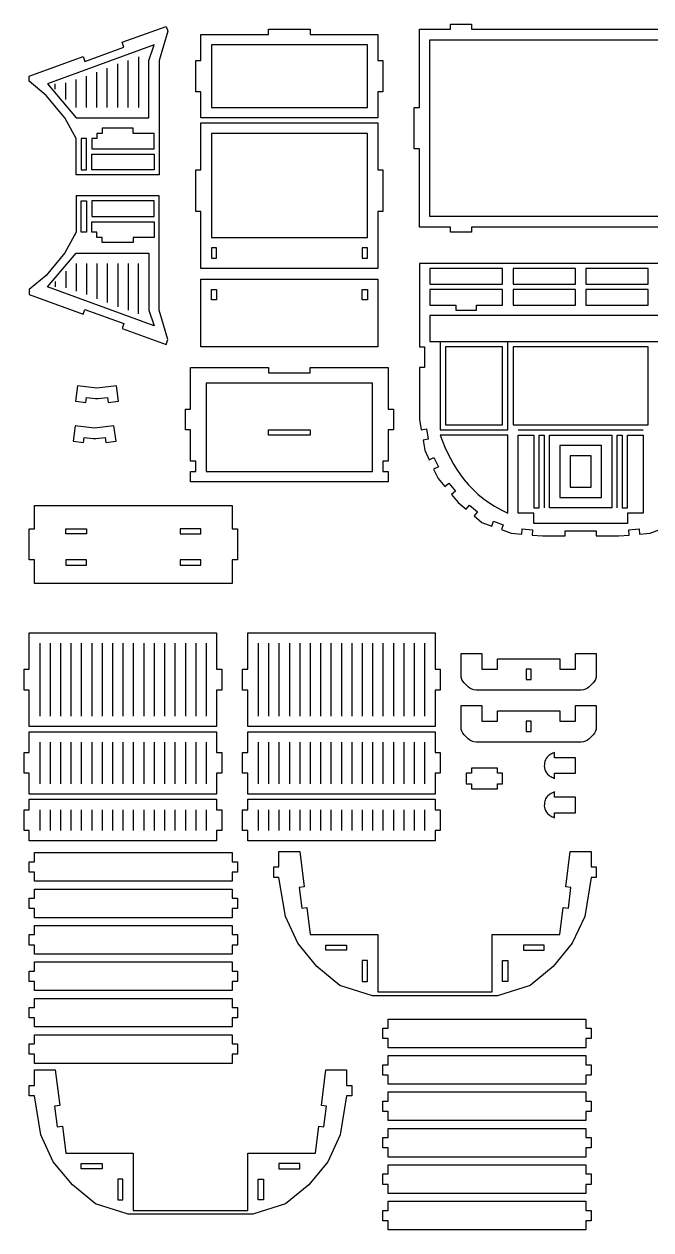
# Model space of a CAD drawing. Extents: x -1276 to 374, y -927 to 464.
# Drawn here: x -1276 to -553, y -927 to 464 of the extents above; entities that cross this region are included whole.
import ezdxf

# ---------------------------------------------------------------- set-up
doc = ezdxf.new("R2010")
doc.units = 0
doc.header["$MEASUREMENT"] = 0
doc.layers.get('0').update_dxf_attribs({"linetype": 'CONTINUOUS'})
doc.layers.add('ENGRAVE', color=1, linetype='CONTINUOUS')

msp = doc.modelspace()

# ---------------------------------------------------------------- linework, layer by layer
for points in [[(-1215.9, 289.7), (-1215.9, 331.7), (-1229, 355.6), (-1250.4, 381.5), (-1269.9, 397.7), (-1269.9, 403.7), (-1207.9, 426.3), (-1205.8, 420.6), (-1160.7, 437), (-1162.8, 442.7), (-1112, 461.1), (-1110, 455.5), (-1119.9, 421.7), (-1119.9, 289.7)], [(-1071.9, 355.7), (-1071.9, 385.7), (-1077.9, 385.7), (-1077.9, 421.7), (-1071.9, 421.7), (-1071.9, 451.7), (-993.9, 451.7), (-993.9, 457.7), (-945.9, 457.7), (-945.9, 451.7), (-867.9, 451.7), (-867.9, 421.7), (-861.9, 421.7), (-861.9, 385.7), (-867.9, 385.7), (-867.9, 355.7)], [(-1071.9, 181.7), (-1071.9, 247.7), (-1077.9, 247.7), (-1077.9, 295.7), (-1071.9, 295.7), (-1071.9, 349.7), (-867.9, 349.7), (-867.9, 295.7), (-861.9, 295.7), (-861.9, 247.7), (-867.9, 247.7), (-867.9, 181.7)], [(-1125.9, 319.7), (-1125.9, 337.7), (-1149.9, 337.7), (-1149.9, 343.7), (-1185.9, 343.7), (-1185.9, 337.7), (-1191.9, 337.7), (-1191.9, 331.7), (-1197.9, 331.7), (-1197.9, 319.7)], [(-1209.9, 331.7), (-1209.9, 295.7), (-1203.9, 295.7), (-1203.9, 331.7)], [(-1197.9, 295.7), (-1197.9, 313.7), (-1125.9, 313.7), (-1125.9, 295.7)], [(-1215.9, 265.7), (-1215.9, 223.7), (-1229, 199.8), (-1250.4, 173.8), (-1269.9, 157.7), (-1269.9, 151.7), (-1207.9, 129.1), (-1205.8, 134.7), (-1160.7, 118.3), (-1162.8, 112.7), (-1112, 94.2), (-1110, 99.9), (-1119.9, 133.7), (-1119.9, 265.7)], [(-1209.9, 223.7), (-1209.9, 259.7), (-1203.9, 259.7), (-1203.9, 223.7)], [(-1197.9, 259.7), (-1197.9, 241.7), (-1125.9, 241.7), (-1125.9, 259.7)], [(-1125.9, 235.7), (-1125.9, 217.7), (-1149.9, 217.7), (-1149.9, 211.7), (-1185.9, 211.7), (-1185.9, 217.7), (-1191.9, 217.7), (-1191.9, 223.7), (-1197.9, 223.7), (-1197.9, 235.7)], [(-1059.9, 193.7), (-1053.9, 193.7), (-1053.9, 205.7), (-1059.9, 205.7)], [(-885.9, 205.7), (-885.9, 193.7), (-879.9, 193.7), (-879.9, 205.7)], [(-723.9, 163.7), (-723.9, 181.7), (-807.9, 181.7), (-807.9, 163.7)], [(-639.9, 163.7), (-639.9, 181.7), (-711.9, 181.7), (-711.9, 163.7)], [(-555.9, 163.7), (-555.9, 181.7), (-627.9, 181.7), (-627.9, 163.7)], [(-1071.9, 91.7), (-1071.9, 169.7), (-867.9, 169.7), (-867.9, 91.7)], [(-1059.9, 145.7), (-1059.9, 157.7), (-1053.9, 157.7), (-1053.9, 145.7)], [(-885.9, 145.7), (-885.9, 157.7), (-879.9, 157.7), (-879.9, 145.7)], [(-807.9, 157.7), (-807.9, 139.7), (-777.9, 139.7), (-777.9, 133.7), (-753.9, 133.7), (-753.9, 139.7), (-723.9, 139.7), (-723.9, 157.7)], [(-711.9, 157.7), (-711.9, 139.7), (-639.9, 139.7), (-639.9, 157.7)], [(-627.9, 157.7), (-627.9, 139.7), (-555.9, 139.7), (-555.9, 157.7)], [(-789.9, 91.7), (-789.9, 1.7), (-723.9, 1.7), (-723.9, 91.7)], [(-711.9, 91.7), (-711.9, 1.7), (-555.9, 1.7), (-555.9, 91.7)], [(-1083.9, -64.3), (-1083.9, -52.3), (-1077.9, -52.3), (-1077.9, -40.3), (-1083.9, -40.3), (-1083.9, -4.3), (-1089.9, -4.3), (-1089.9, 19.7), (-1083.9, 19.7), (-1083.9, 67.7), (-993.9, 67.7), (-993.9, 61.7), (-945.9, 61.7), (-945.9, 67.7), (-855.9, 67.7), (-855.9, 19.7), (-849.9, 19.7), (-849.9, -4.3), (-855.9, -4.3), (-855.9, -40.3), (-861.9, -40.3), (-861.9, -52.3), (-855.9, -52.3), (-855.9, -64.3)], [(-1190.3, 31.8), (-1179.8, 33.2), (-1179, 27.2), (-1167.1, 28.8), (-1169.4, 46.6), (-1191.9, 43.7), (-1214.3, 46.6), (-1216.6, 28.8), (-1204.7, 27.2), (-1203.9, 33.2), (-1193.4, 31.8)], [(-1193, -14.3), (-1182.5, -12.9), (-1181.7, -18.8), (-1169.8, -17.3), (-1172.2, 0.6), (-1194.6, -2.4), (-1217, 0.6), (-1219.3, -17.3), (-1207.5, -18.8), (-1206.7, -12.9), (-1196.2, -14.3)], [(-993.9, -10.3), (-993.9, -4.3), (-945.9, -4.3), (-945.9, -10.3)], [(-1263.9, -181.3), (-1263.9, -154.3), (-1269.9, -154.3), (-1269.9, -118.3), (-1263.9, -118.3), (-1263.9, -91.3), (-1035.9, -91.3), (-1035.9, -118.3), (-1029.9, -118.3), (-1029.9, -154.3), (-1035.9, -154.3), (-1035.9, -181.3)], [(-1227.9, -124.3), (-1227.9, -118.3), (-1203.9, -118.3), (-1203.9, -124.3)], [(-1095.9, -118.3), (-1095.9, -124.3), (-1071.9, -124.3), (-1071.9, -118.3)], [(-1227.9, -154.3), (-1227.9, -160.3), (-1203.9, -160.3), (-1203.9, -154.3)], [(-1095.9, -154.3), (-1095.9, -160.3), (-1071.9, -160.3), (-1071.9, -154.3)], [(-1269.9, -346.3), (-1269.9, -304.3), (-1275.9, -304.3), (-1275.9, -280.3), (-1269.9, -280.3), (-1269.9, -238.3), (-1053.9, -238.3), (-1053.9, -280.3), (-1047.9, -280.3), (-1047.9, -304.3), (-1053.9, -304.3), (-1053.9, -346.3)], [(-1017.9, -346.3), (-1017.9, -304.3), (-1023.9, -304.3), (-1023.9, -280.3), (-1017.9, -280.3), (-1017.9, -238.3), (-801.9, -238.3), (-801.9, -280.3), (-795.9, -280.3), (-795.9, -304.3), (-801.9, -304.3), (-801.9, -346.3)], [(-696.9, -280.3), (-696.9, -292.3), (-690.9, -292.3), (-690.9, -280.3)], [(-696.9, -340.2), (-696.9, -352.2), (-690.9, -352.2), (-690.9, -340.2)], [(-1269.9, -424.3), (-1269.9, -400.3), (-1275.9, -400.3), (-1275.9, -376.3), (-1269.9, -376.3), (-1269.9, -352.3), (-1053.9, -352.3), (-1053.9, -376.3), (-1047.9, -376.3), (-1047.9, -400.3), (-1053.9, -400.3), (-1053.9, -424.3)], [(-1017.9, -424.3), (-1017.9, -400.3), (-1023.9, -400.3), (-1023.9, -376.3), (-1017.9, -376.3), (-1017.9, -352.3), (-801.9, -352.3), (-801.9, -376.3), (-795.9, -376.3), (-795.9, -400.3), (-801.9, -400.3), (-801.9, -424.3)], [(-759.9, -394.3), (-759.9, -400.3), (-765.9, -400.3), (-765.9, -412.3), (-759.9, -412.3), (-759.9, -418.3), (-729.9, -418.3), (-729.9, -412.3), (-723.9, -412.3), (-723.9, -400.3), (-729.9, -400.3), (-729.9, -394.3)], [(-1269.9, -478.3), (-1269.9, -466.3), (-1275.9, -466.3), (-1275.9, -442.3), (-1269.9, -442.3), (-1269.9, -430.3), (-1053.9, -430.3), (-1053.9, -442.3), (-1047.9, -442.3), (-1047.9, -466.3), (-1053.9, -466.3), (-1053.9, -478.3)], [(-1017.9, -478.3), (-1017.9, -466.3), (-1023.9, -466.3), (-1023.9, -442.3), (-1017.9, -442.3), (-1017.9, -430.3), (-801.9, -430.3), (-801.9, -442.3), (-795.9, -442.3), (-795.9, -466.3), (-801.9, -466.3), (-801.9, -478.3)], [(-1263.9, -524.8), (-1263.9, -514.3), (-1269.9, -514.3), (-1269.9, -502.3), (-1263.9, -502.3), (-1263.9, -491.8), (-1035.9, -491.8), (-1035.9, -502.3), (-1029.9, -502.3), (-1029.9, -514.3), (-1035.9, -514.3), (-1035.9, -524.8)], [(-729.9, -656.8), (-873.9, -656.8), (-911.5, -644.8), (-938.2, -623), (-960.2, -596.2), (-974.5, -565.3), (-981.9, -520.3), (-987.9, -520.3), (-987.9, -508.3), (-981.9, -508.3), (-981.9, -490.3), (-957.9, -490.3), (-952.7, -531.2), (-958.7, -532), (-955.7, -555.8), (-949.7, -555.1), (-945.9, -586.3), (-867.9, -586.3), (-867.9, -652.3), (-735.9, -652.3), (-735.9, -586.3), (-657.9, -586.3), (-654, -555.1), (-648.1, -555.8), (-645.1, -532), (-651, -531.2), (-645.9, -490.3), (-621.9, -490.3), (-621.9, -508.3), (-615.9, -508.3), (-615.9, -520.3), (-621.9, -520.3), (-629.2, -565.3), (-643.6, -596.2), (-665.5, -623), (-692.3, -644.8)], [(-1263.9, -566.8), (-1263.9, -556.3), (-1269.9, -556.3), (-1269.9, -544.3), (-1263.9, -544.3), (-1263.9, -533.8), (-1035.9, -533.8), (-1035.9, -544.3), (-1029.9, -544.3), (-1029.9, -556.3), (-1035.9, -556.3), (-1035.9, -566.8)], [(-1263.9, -608.8), (-1263.9, -598.3), (-1269.9, -598.3), (-1269.9, -586.3), (-1263.9, -586.3), (-1263.9, -575.8), (-1035.9, -575.8), (-1035.9, -586.3), (-1029.9, -586.3), (-1029.9, -598.3), (-1035.9, -598.3), (-1035.9, -608.8)], [(-927.9, -598.3), (-903.9, -598.3), (-903.9, -604.3), (-927.9, -604.3)], [(-675.9, -598.3), (-699.9, -598.3), (-699.9, -604.3), (-675.9, -604.3)], [(-1263.9, -650.8), (-1263.9, -640.3), (-1269.9, -640.3), (-1269.9, -628.3), (-1263.9, -628.3), (-1263.9, -617.8), (-1035.9, -617.8), (-1035.9, -628.3), (-1029.9, -628.3), (-1029.9, -640.3), (-1035.9, -640.3), (-1035.9, -650.8)], [(-879.9, -616.3), (-885.9, -616.3), (-885.9, -640.3), (-879.9, -640.3)], [(-723.9, -616.3), (-717.9, -616.3), (-717.9, -640.3), (-723.9, -640.3)], [(-1263.9, -692.8), (-1263.9, -682.3), (-1269.9, -682.3), (-1269.9, -670.3), (-1263.9, -670.3), (-1263.9, -659.8), (-1035.9, -659.8), (-1035.9, -670.3), (-1029.9, -670.3), (-1029.9, -682.3), (-1035.9, -682.3), (-1035.9, -692.8)], [(-855.9, -716.8), (-855.9, -706.3), (-861.9, -706.3), (-861.9, -694.3), (-855.9, -694.3), (-855.9, -683.8), (-627.9, -683.8), (-627.9, -694.3), (-621.9, -694.3), (-621.9, -706.3), (-627.9, -706.3), (-627.9, -716.8)], [(-1263.9, -734.8), (-1263.9, -724.3), (-1269.9, -724.3), (-1269.9, -712.3), (-1263.9, -712.3), (-1263.9, -701.8), (-1035.9, -701.8), (-1035.9, -712.3), (-1029.9, -712.3), (-1029.9, -724.3), (-1035.9, -724.3), (-1035.9, -734.8)], [(-855.9, -758.8), (-855.9, -748.3), (-861.9, -748.3), (-861.9, -736.3), (-855.9, -736.3), (-855.9, -725.8), (-627.9, -725.8), (-627.9, -736.3), (-621.9, -736.3), (-621.9, -748.3), (-627.9, -748.3), (-627.9, -758.8)], [(-1011.9, -908.8), (-1155.9, -908.8), (-1193.5, -896.8), (-1220.2, -875), (-1242.2, -848.2), (-1256.5, -817.3), (-1263.9, -772.3), (-1269.9, -772.3), (-1269.9, -760.3), (-1263.9, -760.3), (-1263.9, -742.3), (-1239.9, -742.3), (-1234.7, -783.2), (-1240.7, -784), (-1237.7, -807.8), (-1231.7, -807.1), (-1227.9, -838.3), (-1149.9, -838.3), (-1149.9, -904.3), (-1017.9, -904.3), (-1017.9, -838.3), (-939.9, -838.3), (-936, -807.1), (-930.1, -807.8), (-927.1, -784), (-933, -783.2), (-927.9, -742.3), (-903.9, -742.3), (-903.9, -760.3), (-897.9, -760.3), (-897.9, -772.3), (-903.9, -772.3), (-911.2, -817.3), (-925.6, -848.2), (-947.5, -875), (-974.3, -896.8)], [(-855.9, -800.8), (-855.9, -790.3), (-861.9, -790.3), (-861.9, -778.3), (-855.9, -778.3), (-855.9, -767.8), (-627.9, -767.8), (-627.9, -778.3), (-621.9, -778.3), (-621.9, -790.3), (-627.9, -790.3), (-627.9, -800.8)], [(-855.9, -842.8), (-855.9, -832.3), (-861.9, -832.3), (-861.9, -820.3), (-855.9, -820.3), (-855.9, -809.8), (-627.9, -809.8), (-627.9, -820.3), (-621.9, -820.3), (-621.9, -832.3), (-627.9, -832.3), (-627.9, -842.8)], [(-1209.9, -850.3), (-1185.9, -850.3), (-1185.9, -856.3), (-1209.9, -856.3)], [(-957.9, -850.3), (-981.9, -850.3), (-981.9, -856.3), (-957.9, -856.3)], [(-855.9, -884.8), (-855.9, -874.3), (-861.9, -874.3), (-861.9, -862.3), (-855.9, -862.3), (-855.9, -851.8), (-627.9, -851.8), (-627.9, -862.3), (-621.9, -862.3), (-621.9, -874.3), (-627.9, -874.3), (-627.9, -884.8)], [(-1161.9, -868.3), (-1167.9, -868.3), (-1167.9, -892.3), (-1161.9, -892.3)], [(-1005.9, -868.3), (-999.9, -868.3), (-999.9, -892.3), (-1005.9, -892.3)], [(-855.9, -926.8), (-855.9, -916.3), (-861.9, -916.3), (-861.9, -904.3), (-855.9, -904.3), (-855.9, -893.8), (-627.9, -893.8), (-627.9, -904.3), (-621.9, -904.3), (-621.9, -916.3), (-627.9, -916.3), (-627.9, -926.8)]]:
    msp.add_lwpolyline(points, close=True)
for points in [[(-519.9, 229.7), (-759.9, 229.7), (-759.9, 223.7), (-783.9, 223.7), (-783.9, 229.7), (-819.9, 229.7), (-819.9, 319.7), (-825.9, 319.7), (-825.9, 367.7), (-819.9, 367.7), (-819.9, 457.7), (-783.9, 457.7), (-783.9, 463.7), (-759.9, 463.7), (-759.9, 457.7), (-519.9, 457.7)], [(-447.9, 187.7), (-819.9, 187.7), (-819.9, 91.7), (-813.9, 91.7), (-813.9, 67.7), (-819.9, 67.7), (-819.9, 7.7), (-817.8, -4.1), (-811.9, -3.1), (-809.8, -14.9), (-815.7, -16), (-813.6, -27.8), (-808.6, -38.6), (-803.1, -36.1), (-798, -47), (-803.5, -49.5), (-798.4, -60.4), (-790.7, -69.6), (-786.1, -65.7), (-778.4, -74.9), (-783, -78.8), (-775.3, -88), (-766.1, -95.7), (-762.2, -91.1), (-753, -98.8), (-756.9, -103.4), (-747.7, -111.1), (-736.4, -115.2), (-734.4, -109.6), (-723.1, -113.7), (-725.1, -119.3), (-713.9, -123.4), (-701.9, -124.5), (-701.4, -118.5), (-689.4, -119.5), (-690, -125.5), (-678, -126.6), (-651.9, -126.6), (-651.9, -120.6), (-615.9, -120.6), (-615.9, -126.6), (-589.8, -126.6), (-577.8, -125.5), (-578.3, -119.5), (-566.4, -118.5), (-565.9, -124.5), (-553.9, -123.4), (-542.6, -119.3)]]:
    msp.add_lwpolyline(points)
for points in [[(-771.9, -262.3), (-747.9, -262.3), (-747.9, -280.3), (-729.9, -280.3), (-729.9, -268.3), (-657.9, -268.3), (-657.9, -280.3), (-639.9, -280.3), (-639.9, -262.3), (-615.9, -262.3), (-615.9, -287, -0.198916), (-619.6, -296.1), (-624.1, -300.6, -0.198915), (-633.2, -304.3), (-754.6, -304.3, -0.198915), (-763.6, -300.6), (-768.1, -296.1, -0.198914), (-771.9, -287)], [(-771.9, -322.2), (-747.9, -322.2), (-747.9, -340.2), (-729.9, -340.2), (-729.9, -328.2), (-657.9, -328.2), (-657.9, -340.2), (-639.9, -340.2), (-639.9, -322.2), (-615.9, -322.2), (-615.9, -346.9, -0.198917), (-619.6, -355.9), (-624.1, -360.5, -0.198915), (-633.2, -364.2), (-754.6, -364.2, -0.198916), (-763.6, -360.5), (-768.1, -355.9, -0.198914), (-771.9, -346.9)], [(-663.9, -376.3, 0.021616), (-668.2, -378.3, 0.08231), (-672.4, -381.5, 0.158207), (-675.6, -388.5, 0.097463), (-675.3, -395.8, 0.177471), (-670.4, -402.8, 0.02745), (-668.3, -404.1, 0.020909), (-663.9, -406.3), (-663.9, -400.3), (-639.9, -400.3), (-639.9, -382.3), (-663.9, -382.3)], [(-663.9, -421.7, 0.030229), (-669.1, -424.3, 0.112837), (-673.6, -428.4, 0.118473), (-675.6, -434, 0.097463), (-675.3, -441.2, 0.17747), (-670.4, -448.2, 0.041119), (-666.9, -450.3, 0.013939), (-663.9, -451.7), (-663.9, -445.7), (-639.9, -445.7), (-639.9, -427.7), (-663.9, -427.7)]]:
    msp.add_lwpolyline(points, format="xyb", close=True)
at = {"layer": 'ENGRAVE'}
for points in [[(-807.9, 241.7), (-807.9, 445.7), (-471.9, 445.7), (-471.9, 241.7)], [(-1131.9, 355.7), (-1131.9, 421.7), (-1125.9, 439.7), (-1248.9, 394.7), (-1215.9, 355.7)], [(-879.9, 439.7), (-1059.9, 439.7), (-1059.9, 367.7), (-879.9, 367.7)], [(-879.9, 337.7), (-1059.9, 337.7), (-1059.9, 217.7), (-879.9, 217.7)], [(-1131.9, 199.7), (-1131.9, 133.7), (-1125.9, 115.7), (-1248.9, 160.7), (-1215.9, 199.7)], [(-459.9, 127.7), (-807.9, 127.7), (-807.9, 97.7), (-459.9, 97.7)], [(-873.9, 49.7), (-1065.9, 49.7), (-1065.9, -52.3), (-873.9, -52.3)], [(-795.9, -10.3), (-790.5, -24), (-787.4, -30.6), (-784.1, -37.2), (-780.6, -43.6), (-776.7, -49.8), (-772.5, -55.9), (-768.1, -61.8), (-763.2, -67.5), (-758, -73), (-752.4, -78.2), (-746.4, -83.2), (-740, -87.9), (-733.1, -92.3), (-725.7, -96.5), (-717.9, -100.3), (-717.9, -10.3)], [(-669.9, -10.3), (-597.9, -10.3), (-597.9, -94.3), (-669.9, -94.3)], [(-657.9, -22.3), (-657.9, -82.3), (-609.9, -82.3), (-609.9, -22.3)], [(-645.9, -34.3), (-645.9, -70.3), (-621.9, -70.3), (-621.9, -34.3)]]:
    msp.add_lwpolyline(points, close=True, dxfattribs=at)
for points in [[(-1167.9, 367.7), (-1167.9, 417.8)], [(-1155.9, 367.7), (-1155.9, 421.7)], [(-1143.9, 426), (-1143.9, 367.7)], [(-1203.9, 367.7), (-1203.9, 403.7)], [(-1191.9, 367.7), (-1191.9, 408.4)], [(-1179.9, 367.7), (-1179.9, 412.7)], [(-1239.9, 388.7), (-1239.9, 394.7)], [(-1227.9, 376.7), (-1227.9, 395.9)], [(-1215.9, 367.7), (-1215.9, 399.7)], [(-1215.9, 187.7), (-1215.9, 155.6)], [(-1203.9, 187.7), (-1203.9, 151.7)], [(-1191.9, 187.7), (-1191.9, 147)], [(-1179.9, 187.7), (-1179.9, 142.7)], [(-1167.9, 187.7), (-1167.9, 137.6)], [(-1155.9, 187.7), (-1155.9, 133.7)], [(-1143.9, 129.4), (-1143.9, 187.7)], [(-1227.9, 178.7), (-1227.9, 159.4)], [(-1239.9, 166.7), (-1239.9, 160.7)], [(-795.9, 97.7), (-795.9, -4.3), (-717.9, -4.3), (-717.9, 97.7)], [(-705.9, -4.3), (-561.9, -4.3)], [(-591.9, -94.3), (-591.9, -10.3), (-585.9, -10.3), (-585.9, -94.3), (-579.9, -94.3), (-579.9, -10.3), (-561.9, -10.3), (-561.9, -100.3), (-579.9, -100.3), (-579.9, -112.3), (-687.9, -112.3), (-687.9, -100.3), (-705.9, -100.3), (-705.9, -10.3), (-687.9, -10.3), (-687.9, -94.3), (-681.9, -94.3), (-681.9, -10.3), (-675.9, -10.3), (-675.9, -94.3)], [(-1257.9, -250.3), (-1257.9, -334.3)], [(-1245.9, -250.3), (-1245.9, -334.3)], [(-1233.9, -250.3), (-1233.9, -334.3)], [(-1221.9, -250.3), (-1221.9, -334.3)], [(-1209.9, -250.3), (-1209.9, -334.3)], [(-1197.9, -250.3), (-1197.9, -334.3)], [(-1185.9, -250.3), (-1185.9, -334.3)], [(-1173.9, -250.3), (-1173.9, -334.3)], [(-1161.9, -250.3), (-1161.9, -334.3)], [(-1149.9, -250.3), (-1149.9, -334.3)], [(-1137.9, -250.3), (-1137.9, -334.3)], [(-1125.9, -250.3), (-1125.9, -334.3)], [(-1113.9, -250.3), (-1113.9, -334.3)], [(-1101.9, -250.3), (-1101.9, -334.3)], [(-1089.9, -250.3), (-1089.9, -334.3)], [(-1077.9, -250.3), (-1077.9, -334.3)], [(-1065.9, -250.3), (-1065.9, -334.3)], [(-1005.9, -250.3), (-1005.9, -334.3)], [(-993.9, -250.3), (-993.9, -334.3)], [(-981.9, -250.3), (-981.9, -334.3)], [(-969.9, -250.3), (-969.9, -334.3)], [(-957.9, -250.3), (-957.9, -334.3)], [(-945.9, -250.3), (-945.9, -334.3)], [(-933.9, -250.3), (-933.9, -334.3)], [(-921.9, -250.3), (-921.9, -334.3)], [(-909.9, -250.3), (-909.9, -334.3)], [(-897.9, -250.3), (-897.9, -334.3)], [(-885.9, -250.3), (-885.9, -334.3)], [(-873.9, -250.3), (-873.9, -334.3)], [(-861.9, -250.3), (-861.9, -334.3)], [(-849.9, -250.3), (-849.9, -334.3)], [(-837.9, -250.3), (-837.9, -334.3)], [(-825.9, -250.3), (-825.9, -334.3)], [(-813.9, -250.3), (-813.9, -334.3)], [(-1257.9, -364.3), (-1257.9, -412.3)], [(-1245.9, -364.3), (-1245.9, -412.3)], [(-1233.9, -364.3), (-1233.9, -412.3)], [(-1221.9, -364.3), (-1221.9, -412.3)], [(-1209.9, -364.3), (-1209.9, -412.3)], [(-1197.9, -364.3), (-1197.9, -412.3)], [(-1185.9, -364.3), (-1185.9, -412.3)], [(-1173.9, -364.3), (-1173.9, -412.3)], [(-1161.9, -364.3), (-1161.9, -412.3)], [(-1149.9, -364.3), (-1149.9, -412.3)], [(-1137.9, -364.3), (-1137.9, -412.3)], [(-1125.9, -364.3), (-1125.9, -412.3)], [(-1113.9, -364.3), (-1113.9, -412.3)], [(-1101.9, -364.3), (-1101.9, -412.3)], [(-1089.9, -364.3), (-1089.9, -412.3)], [(-1077.9, -364.3), (-1077.9, -412.3)], [(-1065.9, -364.3), (-1065.9, -412.3)], [(-1005.9, -364.3), (-1005.9, -412.3)], [(-993.9, -364.3), (-993.9, -412.3)], [(-981.9, -364.3), (-981.9, -412.3)], [(-969.9, -364.3), (-969.9, -412.3)], [(-957.9, -364.3), (-957.9, -412.3)], [(-945.9, -364.3), (-945.9, -412.3)], [(-933.9, -364.3), (-933.9, -412.3)], [(-921.9, -364.3), (-921.9, -412.3)], [(-909.9, -364.3), (-909.9, -412.3)], [(-897.9, -364.3), (-897.9, -412.3)], [(-885.9, -364.3), (-885.9, -412.3)], [(-873.9, -364.3), (-873.9, -412.3)], [(-861.9, -364.3), (-861.9, -412.3)], [(-849.9, -364.3), (-849.9, -412.3)], [(-837.9, -364.3), (-837.9, -412.3)], [(-825.9, -364.3), (-825.9, -412.3)], [(-813.9, -364.3), (-813.9, -412.3)], [(-1257.9, -442.3), (-1257.9, -466.3)], [(-1245.9, -442.3), (-1245.9, -466.3)], [(-1233.9, -442.3), (-1233.9, -466.3)], [(-1221.9, -442.3), (-1221.9, -466.3)], [(-1209.9, -442.3), (-1209.9, -466.3)], [(-1197.9, -442.3), (-1197.9, -466.3)], [(-1185.9, -442.3), (-1185.9, -466.3)], [(-1173.9, -442.3), (-1173.9, -466.3)], [(-1161.9, -442.3), (-1161.9, -466.3)], [(-1149.9, -442.3), (-1149.9, -466.3)], [(-1137.9, -442.3), (-1137.9, -466.3)], [(-1125.9, -442.3), (-1125.9, -466.3)], [(-1113.9, -442.3), (-1113.9, -466.3)], [(-1101.9, -442.3), (-1101.9, -466.3)], [(-1089.9, -442.3), (-1089.9, -466.3)], [(-1077.9, -442.3), (-1077.9, -466.3)], [(-1065.9, -442.3), (-1065.9, -466.3)], [(-1005.9, -442.3), (-1005.9, -466.3)], [(-993.9, -442.3), (-993.9, -466.3)], [(-981.9, -442.3), (-981.9, -466.3)], [(-969.9, -442.3), (-969.9, -466.3)], [(-957.9, -442.3), (-957.9, -466.3)], [(-945.9, -442.3), (-945.9, -466.3)], [(-933.9, -442.3), (-933.9, -466.3)], [(-921.9, -442.3), (-921.9, -466.3)], [(-909.9, -442.3), (-909.9, -466.3)], [(-897.9, -442.3), (-897.9, -466.3)], [(-885.9, -442.3), (-885.9, -466.3)], [(-873.9, -442.3), (-873.9, -466.3)], [(-861.9, -442.3), (-861.9, -466.3)], [(-849.9, -442.3), (-849.9, -466.3)], [(-837.9, -442.3), (-837.9, -466.3)], [(-825.9, -442.3), (-825.9, -466.3)], [(-813.9, -442.3), (-813.9, -466.3)]]:
    msp.add_lwpolyline(points, dxfattribs=at)

doc.saveas('drawing.dxf')
